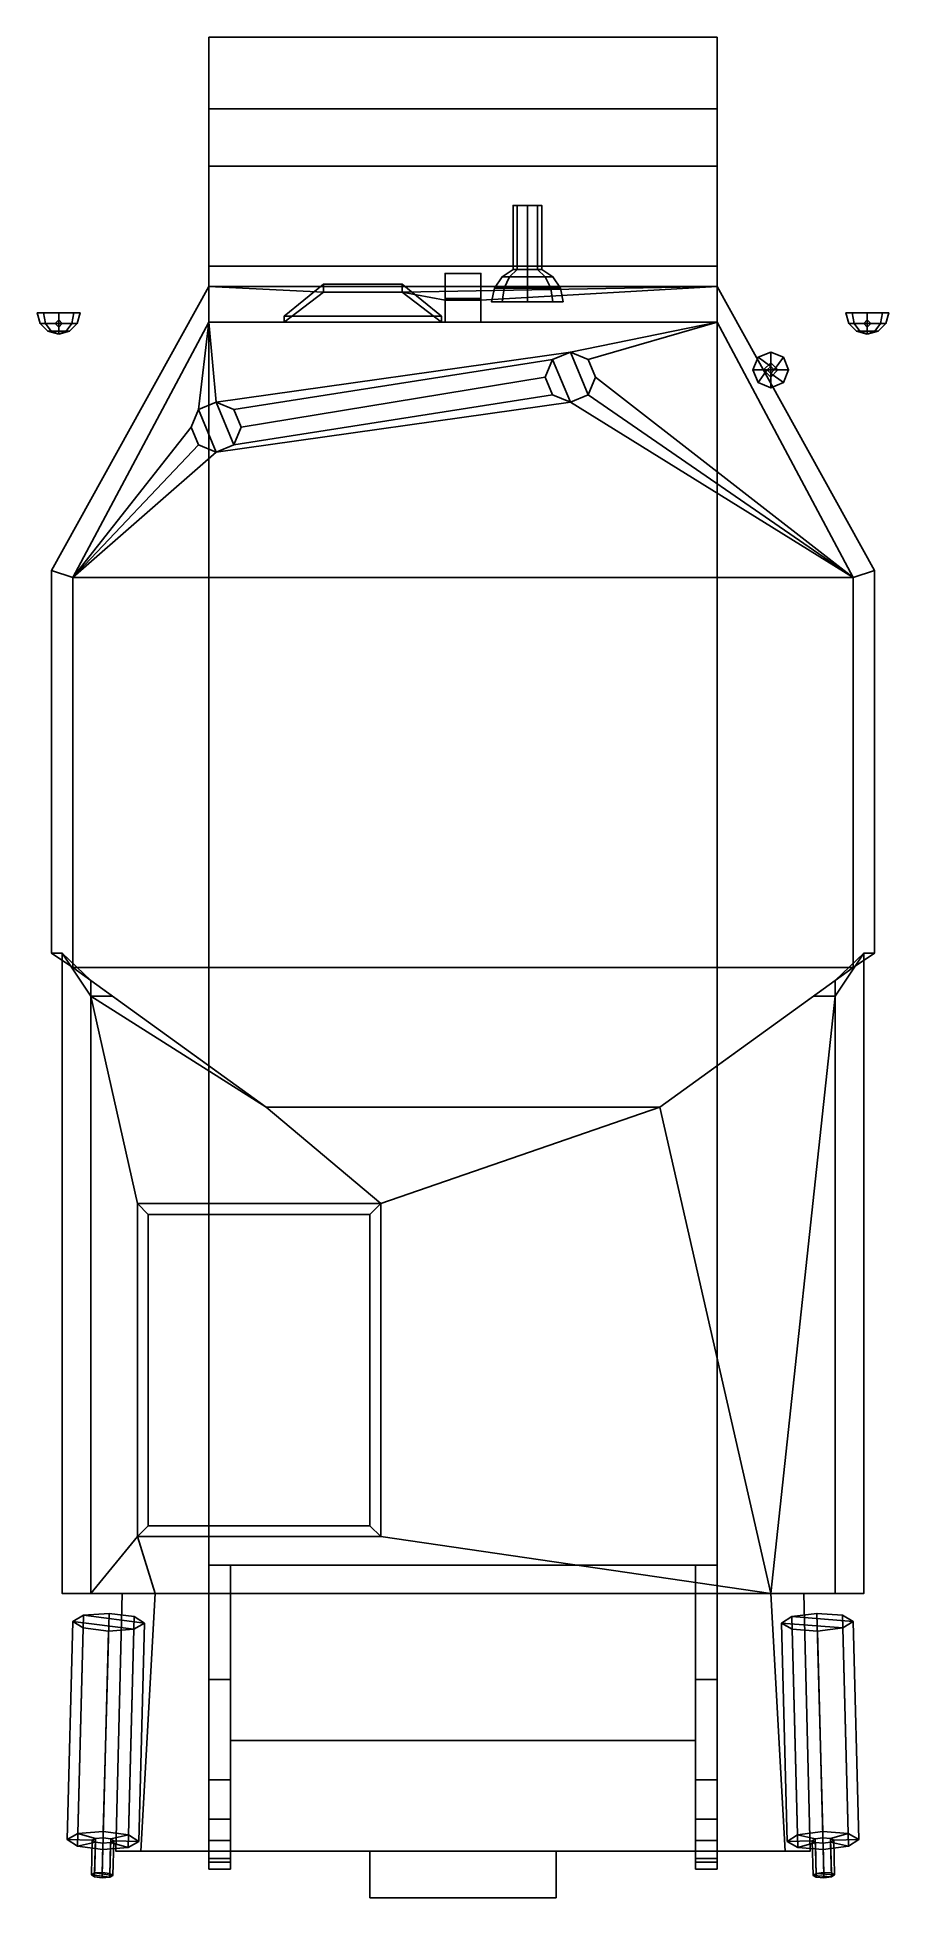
# Model space of a CAD drawing. Extents: x -1.19 to 1.19, y -3.41 to 1.79.
import ezdxf

# ---------------------------------------------------------------- set-up
doc = ezdxf.new("R2010")
doc.units = 0
doc.layers.get('0').update_dxf_attribs({"linetype": 'CONTINUOUS'})

msp = doc.modelspace()

# ---------------------------------------------------------------- linework, layer by layer
at = {"extrusion": (-1, 0, 0)}
for p, q in [((-0.71, -2.48, 0.33), (-0.71, -2.97, 0.33)), ((0.65, -2.48, 0.33), (0.65, -2.97, 0.33))]:
    msp.add_line(p, q, dxfattribs=at)
for points in [[(-0.71, 1.59, 0.47), (-0.71, 1.43, 0.33), (-0.71, 1.15, 1.03), (-0.71, 1.79, 0.87)], [(-0.71, 1.79, 0.87), (-0.71, 1.15, 1.03), (0.71, 1.15, 1.03), (0.71, 1.79, 0.87)], [(0.71, 1.59, 0.47), (-0.71, 1.59, 0.47), (-0.71, 1.79, 0.87), (0.71, 1.79, 0.87)], [(0.71, 1.79, 0.87), (0.71, 1.15, 1.03), (0.71, 1.43, 0.33), (0.71, 1.59, 0.47)], [(0.71, 1.43, 0.33), (-0.71, 1.43, 0.33), (-0.71, 1.59, 0.47), (0.71, 1.59, 0.47)], [(-0.71, -2.97, 0.33), (-0.71, -3.28, 0.66), (-0.71, 1.15, 1.03), (-0.71, 1.43, 0.33)], [(0.71, -2.48, 0.33), (-0.71, -2.48, 0.33), (-0.71, 1.43, 0.33), (0.71, 1.43, 0.33)], [(0.71, 1.43, 0.33), (0.71, 1.15, 1.03), (0.71, -3.28, 0.66), (0.71, -2.97, 0.33)], [(0.1517, 1.32, 1.2083), (0.14, 1.32, 1.18), (0.14, 1.1412, 1.18), (0.1517, 1.1412, 1.2083)], [(0.14, 1.32, 1.18), (0.1517, 1.32, 1.1517), (0.1517, 1.1412, 1.1517), (0.14, 1.1412, 1.18)], [(0.2083, 1.32, 1.1517), (0.14, 1.32, 1.18), (0.1517, 1.32, 1.2083), (0.22, 1.32, 1.18)], [(0.18, 1.32, 1.14), (0.1517, 1.32, 1.1517), (0.14, 1.32, 1.18), (0.2083, 1.32, 1.1517)], [(0.18, 1.32, 1.22), (0.1517, 1.32, 1.2083), (0.1517, 1.1412, 1.2083), (0.18, 1.1412, 1.22)], [(0.1517, 1.32, 1.1517), (0.18, 1.32, 1.14), (0.18, 1.1412, 1.14), (0.1517, 1.1412, 1.1517)], [(0.22, 1.32, 1.18), (0.1517, 1.32, 1.2083), (0.18, 1.32, 1.22), (0.2083, 1.32, 1.2083)], [(0.2083, 1.32, 1.2083), (0.18, 1.32, 1.22), (0.18, 1.1412, 1.22), (0.2083, 1.1412, 1.2083)], [(0.18, 1.32, 1.14), (0.2083, 1.32, 1.1517), (0.2083, 1.1412, 1.1517), (0.18, 1.1412, 1.14)], [(0.22, 1.32, 1.18), (0.2083, 1.32, 1.2083), (0.2083, 1.1412, 1.2083), (0.22, 1.1412, 1.18)], [(0.2083, 1.32, 1.1517), (0.22, 1.32, 1.18), (0.22, 1.1412, 1.18), (0.2083, 1.1412, 1.1517)], [(-0.71, -3.28, 0.66), (-0.71, -3.28, 0.91), (-0.71, -3.28, 0.91), (-0.71, 1.15, 1.03)], [(-0.71, 1.15, 1.03), (-0.71, 1.0933, 1.1859), (0.71, 1.0933, 1.1859), (0.71, 1.15, 1.03)], [(-0.71, -3.28, 0.91), (-0.71, -2.56, 1.03), (-0.71, 1.0933, 1.1859), (-0.71, 1.15, 1.03)], [(0.71, 1.15, 1.03), (0.71, -3.28, 0.91), (0.71, -3.28, 0.91), (0.71, -3.28, 0.66)], [(0.71, 1.15, 1.03), (0.71, 1.0933, 1.1859), (0.71, -2.56, 1.03), (0.71, -3.28, 0.91)], [(-1.15, 0.3, 1.152), (-1.09, 0.28, 1.46), (-0.71, 0.9936, 1.46), (-0.71, 1.0933, 1.1859)], [(-0.71, 1.0933, 1.1859), (-0.39, 1.0773, 1.23), (-0.17, 1.0773, 1.23), (0.71, 1.0933, 1.1859)], [(-0.5, 0.9936, 1.46), (-0.39, 1.0773, 1.23), (-0.71, 1.0933, 1.1859), (-0.71, 0.9936, 1.46)], [(-0.5, 1.01, 1.46), (-0.39, 1.1, 1.24), (-0.39, 1.0773, 1.23), (-0.5, 0.9936, 1.46)], [(-0.17, 1.1, 1.24), (-0.39, 1.1, 1.24), (-0.5, 1.01, 1.46), (-0.06, 1.01, 1.46)], [(-0.17, 1.0773, 1.23), (-0.39, 1.0773, 1.23), (-0.39, 1.1, 1.24), (-0.17, 1.1, 1.24)], [(-0.06, 0.9936, 1.46), (-0.17, 1.0773, 1.23), (-0.17, 1.1, 1.24), (-0.06, 1.01, 1.46)], [(0.71, 1.0933, 1.1859), (-0.17, 1.0773, 1.23), (-0.05, 1.0555, 1.29), (0.05, 1.0555, 1.29)], [(-0.05, 1.06, 1.46), (-0.05, 1.13, 1.34), (-0.05, 1.0555, 1.29), (-0.05, 0.9936, 1.46)], [(0.05, 1.13, 1.34), (-0.05, 1.13, 1.34), (-0.05, 1.06, 1.46), (0.05, 1.06, 1.46)], [(0.05, 1.0555, 1.29), (-0.05, 1.0555, 1.29), (-0.05, 1.13, 1.34), (0.05, 1.13, 1.34)], [(0.05, 0.9936, 1.46), (0.05, 1.0555, 1.29), (0.05, 1.13, 1.34), (0.05, 1.06, 1.46)], [(0.71, 0.9936, 1.46), (0.71, 1.0933, 1.1859), (0.05, 1.0555, 1.29), (0.05, 0.9936, 1.46)], [(0.0876, 1.0883, 1.18), (0.1093, 1.1207, 1.18), (0.13, 1.1207, 1.13), (0.1147, 1.0883, 1.1147)], [(0.1147, 1.0883, 1.2453), (0.13, 1.1207, 1.23), (0.1093, 1.1207, 1.18), (0.0876, 1.0883, 1.18)], [(0.1093, 1.1207, 1.18), (0.14, 1.1412, 1.18), (0.1517, 1.1412, 1.1517), (0.13, 1.1207, 1.13)], [(0.13, 1.1207, 1.23), (0.1517, 1.1412, 1.2083), (0.14, 1.1412, 1.18), (0.1093, 1.1207, 1.18)], [(0.1147, 1.0883, 1.1147), (0.13, 1.1207, 1.13), (0.18, 1.1207, 1.1093), (0.18, 1.0883, 1.0876)], [(0.18, 1.0883, 1.2724), (0.18, 1.1207, 1.2507), (0.13, 1.1207, 1.23), (0.1147, 1.0883, 1.2453)], [(0.13, 1.1207, 1.13), (0.1517, 1.1412, 1.1517), (0.18, 1.1412, 1.14), (0.18, 1.1207, 1.1093)], [(0.18, 1.1207, 1.2507), (0.18, 1.1412, 1.22), (0.1517, 1.1412, 1.2083), (0.13, 1.1207, 1.23)], [(0.18, 1.1207, 1.1093), (0.18, 1.1412, 1.14), (0.2083, 1.1412, 1.1517), (0.23, 1.1207, 1.13)], [(0.23, 1.1207, 1.23), (0.2083, 1.1412, 1.2083), (0.18, 1.1412, 1.22), (0.18, 1.1207, 1.2507)], [(0.18, 1.0883, 1.0876), (0.18, 1.1207, 1.1093), (0.23, 1.1207, 1.13), (0.2453, 1.0883, 1.1147)], [(0.2453, 1.0883, 1.2453), (0.23, 1.1207, 1.23), (0.18, 1.1207, 1.2507), (0.18, 1.0883, 1.2724)], [(0.23, 1.1207, 1.13), (0.2083, 1.1412, 1.1517), (0.22, 1.1412, 1.18), (0.2507, 1.1207, 1.18)], [(0.2507, 1.1207, 1.18), (0.22, 1.1412, 1.18), (0.2083, 1.1412, 1.2083), (0.23, 1.1207, 1.23)], [(0.2453, 1.0883, 1.1147), (0.23, 1.1207, 1.13), (0.2507, 1.1207, 1.18), (0.2724, 1.0883, 1.18)], [(0.2724, 1.0883, 1.18), (0.2507, 1.1207, 1.18), (0.23, 1.1207, 1.23), (0.2453, 1.0883, 1.2453)], [(0.71, 1.0933, 1.1859), (0.71, 0.9936, 1.46), (1.09, 0.28, 1.46), (1.15, 0.3, 1.152)], [(-0.05, 0.9936, 1.46), (-0.05, 1.0555, 1.29), (-0.17, 1.0773, 1.23), (-0.06, 0.9936, 1.46)], [(0.05, 1.06, 1.46), (-0.05, 1.06, 1.46), (-0.05, 0.9936, 1.46), (0.05, 0.9936, 1.46)], [(0.1093, 1.05, 1.2507), (0.1147, 1.0883, 1.2453), (0.0876, 1.0883, 1.18), (0.08, 1.05, 1.18)], [(0.18, 1.05, 1.28), (0.18, 1.0883, 1.2724), (0.1147, 1.0883, 1.2453), (0.1093, 1.05, 1.2507)], [(0.2507, 1.05, 1.2507), (0.2453, 1.0883, 1.2453), (0.18, 1.0883, 1.2724), (0.18, 1.05, 1.28)], [(0.28, 1.05, 1.18), (0.2724, 1.0883, 1.18), (0.2453, 1.0883, 1.2453), (0.2507, 1.05, 1.2507)], [(-1.1724, 1.02, 1.3476), (-1.19, 1.02, 1.39), (-1.0876, 1.02, 1.4324), (-1.07, 1.02, 1.39)], [(-1.182, 0.99, 1.39), (-1.19, 1.02, 1.39), (-1.1724, 1.02, 1.3476), (-1.1667, 0.99, 1.3533)], [(-1.19, 1.02, 1.39), (-1.1724, 1.02, 1.4324), (-1.13, 1.02, 1.45), (-1.0876, 1.02, 1.4324)], [(-1.1667, 0.99, 1.4267), (-1.1724, 1.02, 1.4324), (-1.19, 1.02, 1.39), (-1.182, 0.99, 1.39)], [(-1.16, 0.968, 1.39), (-1.182, 0.99, 1.39), (-1.1667, 0.99, 1.3533), (-1.1512, 0.968, 1.3688)], [(-1.1512, 0.968, 1.4112), (-1.1667, 0.99, 1.4267), (-1.182, 0.99, 1.39), (-1.16, 0.968, 1.39)], [(-1.13, 1.02, 1.33), (-1.1724, 1.02, 1.3476), (-1.07, 1.02, 1.39), (-1.0876, 1.02, 1.3476)], [(-1.1667, 0.99, 1.3533), (-1.1724, 1.02, 1.3476), (-1.13, 1.02, 1.33), (-1.13, 0.99, 1.338)], [(-1.13, 0.99, 1.442), (-1.13, 1.02, 1.45), (-1.1724, 1.02, 1.4324), (-1.1667, 0.99, 1.4267)], [(-1.1512, 0.968, 1.3688), (-1.1667, 0.99, 1.3533), (-1.13, 0.99, 1.338), (-1.13, 0.968, 1.36)], [(-1.13, 0.968, 1.42), (-1.13, 0.99, 1.442), (-1.1667, 0.99, 1.4267), (-1.1512, 0.968, 1.4112)], [(-1.13, 1, 1.18), (-1.14, 0.99, 1.18), (-1.14, 0.99, 1.3422), (-1.13, 1, 1.3354)], [(-1.14, 0.99, 1.18), (-1.13, 0.98, 1.18), (-1.13, 0.98, 1.348), (-1.14, 0.99, 1.3422)], [(-1.13, 0.99, 1.338), (-1.13, 1.02, 1.33), (-1.0876, 1.02, 1.3476), (-1.0933, 0.99, 1.3533)], [(-1.0933, 0.99, 1.4267), (-1.0876, 1.02, 1.4324), (-1.13, 1.02, 1.45), (-1.13, 0.99, 1.442)], [(-1.12, 0.99, 1.18), (-1.13, 1, 1.18), (-1.13, 1, 1.3354), (-1.12, 0.99, 1.3422)], [(-1.13, 0.98, 1.18), (-1.12, 0.99, 1.18), (-1.12, 0.99, 1.3422), (-1.13, 0.98, 1.348)], [(-1.13, 0.968, 1.36), (-1.13, 0.99, 1.338), (-1.0933, 0.99, 1.3533), (-1.1088, 0.968, 1.3688)], [(-1.1088, 0.968, 1.4112), (-1.0933, 0.99, 1.4267), (-1.13, 0.99, 1.442), (-1.13, 0.968, 1.42)], [(-1.1088, 0.968, 1.3688), (-1.0933, 0.99, 1.3533), (-1.078, 0.99, 1.39), (-1.1, 0.968, 1.39)], [(-1.1, 0.968, 1.39), (-1.078, 0.99, 1.39), (-1.0933, 0.99, 1.4267), (-1.1088, 0.968, 1.4112)], [(-1.0933, 0.99, 1.3533), (-1.0876, 1.02, 1.3476), (-1.07, 1.02, 1.39), (-1.078, 0.99, 1.39)], [(-1.078, 0.99, 1.39), (-1.07, 1.02, 1.39), (-1.0876, 1.02, 1.4324), (-1.0933, 0.99, 1.4267)], [(-0.71, 0.9936, 1.46), (-1.09, 0.28, 1.46), (-0.76, 0.7, 1.46), (-0.7395, 0.7495, 1.46)], [(-0.71, 0.9936, 1.46), (-0.71, 0.9936, 1.46), (-0.7395, 0.7495, 1.46), (-0.69, 0.77, 1.46)], [(0.71, 0.9936, 1.46), (-0.71, 0.9936, 1.46), (-0.69, 0.77, 1.46), (0.3, 0.91, 1.46)], [(-0.06, 1.01, 1.46), (-0.5, 1.01, 1.46), (-0.5, 0.9936, 1.46), (-0.06, 0.9936, 1.46)], [(0.71, 0.9936, 1.46), (0.71, 0.9936, 1.46), (0.3, 0.91, 1.46), (0.3495, 0.8895, 1.46)], [(1.09, 0.28, 1.46), (0.71, 0.9936, 1.46), (0.3495, 0.8895, 1.46), (0.37, 0.84, 1.46)], [(1.078, 0.99, 1.39), (1.07, 1.02, 1.39), (1.0876, 1.02, 1.3476), (1.0933, 0.99, 1.3533)], [(1.0933, 0.99, 1.4267), (1.0876, 1.02, 1.4324), (1.07, 1.02, 1.39), (1.078, 0.99, 1.39)], [(1.0876, 1.02, 1.3476), (1.07, 1.02, 1.39), (1.1724, 1.02, 1.4324), (1.19, 1.02, 1.39)], [(1.07, 1.02, 1.39), (1.0876, 1.02, 1.4324), (1.13, 1.02, 1.45), (1.1724, 1.02, 1.4324)], [(1.1, 0.968, 1.39), (1.078, 0.99, 1.39), (1.0933, 0.99, 1.3533), (1.1088, 0.968, 1.3688)], [(1.1088, 0.968, 1.4112), (1.0933, 0.99, 1.4267), (1.078, 0.99, 1.39), (1.1, 0.968, 1.39)], [(1.0933, 0.99, 1.3533), (1.0876, 1.02, 1.3476), (1.13, 1.02, 1.33), (1.13, 0.99, 1.338)], [(1.13, 0.99, 1.442), (1.13, 1.02, 1.45), (1.0876, 1.02, 1.4324), (1.0933, 0.99, 1.4267)], [(1.13, 1.02, 1.33), (1.0876, 1.02, 1.3476), (1.19, 1.02, 1.39), (1.1724, 1.02, 1.3476)], [(1.1088, 0.968, 1.3688), (1.0933, 0.99, 1.3533), (1.13, 0.99, 1.338), (1.13, 0.968, 1.36)], [(1.13, 0.968, 1.42), (1.13, 0.99, 1.442), (1.0933, 0.99, 1.4267), (1.1088, 0.968, 1.4112)], [(1.13, 1, 1.18), (1.12, 0.99, 1.18), (1.12, 0.99, 1.3422), (1.13, 1, 1.3354)], [(1.12, 0.99, 1.18), (1.13, 0.98, 1.18), (1.13, 0.98, 1.348), (1.12, 0.99, 1.3422)], [(1.13, 0.99, 1.338), (1.13, 1.02, 1.33), (1.1724, 1.02, 1.3476), (1.1667, 0.99, 1.3533)], [(1.1667, 0.99, 1.4267), (1.1724, 1.02, 1.4324), (1.13, 1.02, 1.45), (1.13, 0.99, 1.442)], [(1.14, 0.99, 1.18), (1.13, 1, 1.18), (1.13, 1, 1.3354), (1.14, 0.99, 1.3422)], [(1.13, 0.968, 1.36), (1.13, 0.99, 1.338), (1.1667, 0.99, 1.3533), (1.1512, 0.968, 1.3688)], [(1.1512, 0.968, 1.4112), (1.1667, 0.99, 1.4267), (1.13, 0.99, 1.442), (1.13, 0.968, 1.42)], [(1.13, 0.98, 1.18), (1.14, 0.99, 1.18), (1.14, 0.99, 1.3422), (1.13, 0.98, 1.348)], [(1.1512, 0.968, 1.3688), (1.1667, 0.99, 1.3533), (1.182, 0.99, 1.39), (1.16, 0.968, 1.39)], [(1.16, 0.968, 1.39), (1.182, 0.99, 1.39), (1.1667, 0.99, 1.4267), (1.1512, 0.968, 1.4112)], [(1.1667, 0.99, 1.3533), (1.1724, 1.02, 1.3476), (1.19, 1.02, 1.39), (1.182, 0.99, 1.39)], [(1.182, 0.99, 1.39), (1.19, 1.02, 1.39), (1.1724, 1.02, 1.4324), (1.1667, 0.99, 1.4267)], [(-1.13, 0.96, 1.39), (-1.16, 0.968, 1.39), (-1.1512, 0.968, 1.3688), (-1.13, 0.96, 1.39)], [(-1.13, 0.96, 1.39), (-1.1512, 0.968, 1.4112), (-1.16, 0.968, 1.39), (-1.13, 0.96, 1.39)], [(-1.13, 0.96, 1.39), (-1.1512, 0.968, 1.3688), (-1.13, 0.968, 1.36), (-1.13, 0.96, 1.39)], [(-1.13, 0.96, 1.39), (-1.13, 0.968, 1.42), (-1.1512, 0.968, 1.4112), (-1.13, 0.96, 1.39)], [(-1.13, 0.96, 1.39), (-1.1088, 0.968, 1.3688), (-1.1, 0.968, 1.39), (-1.13, 0.96, 1.39)], [(-1.13, 0.96, 1.39), (-1.13, 0.968, 1.36), (-1.1088, 0.968, 1.3688), (-1.13, 0.96, 1.39)], [(-1.13, 0.96, 1.39), (-1.1088, 0.968, 1.4112), (-1.13, 0.968, 1.42), (-1.13, 0.96, 1.39)], [(-1.13, 0.96, 1.39), (-1.1, 0.968, 1.39), (-1.1088, 0.968, 1.4112), (-1.13, 0.96, 1.39)], [(1.13, 0.96, 1.39), (1.1, 0.968, 1.39), (1.1088, 0.968, 1.3688), (1.13, 0.96, 1.39)], [(1.13, 0.96, 1.39), (1.1088, 0.968, 1.4112), (1.1, 0.968, 1.39), (1.13, 0.96, 1.39)], [(1.13, 0.96, 1.39), (1.1088, 0.968, 1.3688), (1.13, 0.968, 1.36), (1.13, 0.96, 1.39)], [(1.13, 0.96, 1.39), (1.13, 0.968, 1.42), (1.1088, 0.968, 1.4112), (1.13, 0.96, 1.39)], [(1.13, 0.96, 1.39), (1.13, 0.968, 1.36), (1.1512, 0.968, 1.3688), (1.13, 0.96, 1.39)], [(1.13, 0.96, 1.39), (1.1512, 0.968, 1.3688), (1.16, 0.968, 1.39), (1.13, 0.96, 1.39)], [(1.13, 0.96, 1.39), (1.16, 0.968, 1.39), (1.1512, 0.968, 1.4112), (1.13, 0.96, 1.39)], [(1.13, 0.96, 1.39), (1.1512, 0.968, 1.4112), (1.13, 0.968, 1.42), (1.13, 0.96, 1.39)], [(0.3, 0.91, 1.46), (-0.69, 0.77, 1.46), (-0.6405, 0.7495, 1.46), (0.2505, 0.8895, 1.46)], [(0.2505, 0.8895, 1.46), (-0.6405, 0.7495, 1.46), (-0.62, 0.7, 1.46), (0.23, 0.84, 1.46)], [(0.2505, 0.8895, 1.46), (0.23, 0.84, 1.46), (0.23, 0.84, 1.53), (0.2505, 0.8895, 1.53)], [(0.2505, 0.8895, 1.53), (0.23, 0.84, 1.53), (0.2505, 0.7905, 1.53), (0.3, 0.77, 1.53)], [(0.3, 0.91, 1.46), (0.2505, 0.8895, 1.46), (0.2505, 0.8895, 1.53), (0.3, 0.91, 1.53)], [(0.3, 0.91, 1.53), (0.2505, 0.8895, 1.53), (0.3, 0.77, 1.53), (0.3495, 0.7905, 1.53)], [(0.3495, 0.8895, 1.46), (0.3, 0.91, 1.46), (0.3, 0.91, 1.53), (0.3495, 0.8895, 1.53)], [(0.3495, 0.8895, 1.53), (0.3, 0.91, 1.53), (0.3495, 0.7905, 1.53), (0.37, 0.84, 1.53)], [(0.37, 0.84, 1.46), (0.3495, 0.8895, 1.46), (0.3495, 0.8895, 1.53), (0.37, 0.84, 1.53)], [(0.8246, 0.8954, 1.29), (0.81, 0.86, 1.29), (0.85, 0.86, 1.38), (0.86, 0.87, 1.38)], [(0.86, 0.91, 1.29), (0.8246, 0.8954, 1.29), (0.86, 0.87, 1.38)], [(0.8954, 0.8954, 1.29), (0.86, 0.91, 1.29), (0.86, 0.87, 1.38), (0.87, 0.86, 1.38)], [(0.91, 0.86, 1.29), (0.8954, 0.8954, 1.29), (0.87, 0.86, 1.38)], [(0.23, 0.84, 1.46), (-0.62, 0.7, 1.46), (-0.6405, 0.6505, 1.46), (0.2505, 0.7905, 1.46)], [(0.23, 0.84, 1.46), (0.2505, 0.7905, 1.46), (0.2505, 0.7905, 1.53), (0.23, 0.84, 1.53)], [(0.3495, 0.7905, 1.46), (0.37, 0.84, 1.46), (0.37, 0.84, 1.53), (0.3495, 0.7905, 1.53)], [(1.09, 0.28, 1.46), (1.09, 0.28, 1.46), (0.37, 0.84, 1.46), (0.3495, 0.7905, 1.46)], [(0.81, 0.86, 1.29), (0.8246, 0.8246, 1.29), (0.85, 0.86, 1.38)], [(0.8246, 0.8246, 1.29), (0.86, 0.81, 1.29), (0.86, 0.85, 1.38), (0.85, 0.86, 1.38)], [(0.86, 0.88, 1.17), (0.84, 0.86, 1.17), (0.84, 0.86, 1.29), (0.86, 0.88, 1.29)], [(0.84, 0.86, 1.17), (0.86, 0.84, 1.17), (0.86, 0.84, 1.29), (0.84, 0.86, 1.29)], [(0.86, 0.87, 1.38), (0.85, 0.86, 1.38), (0.86, 0.86, 2.38)], [(0.85, 0.86, 1.38), (0.86, 0.85, 1.38), (0.86, 0.86, 2.38)], [(0.88, 0.86, 1.17), (0.86, 0.88, 1.17), (0.86, 0.88, 1.29), (0.88, 0.86, 1.29)], [(0.87, 0.86, 1.38), (0.86, 0.87, 1.38), (0.86, 0.86, 2.38)], [(0.86, 0.84, 1.17), (0.88, 0.86, 1.17), (0.88, 0.86, 1.29), (0.86, 0.84, 1.29)], [(0.8954, 0.8246, 1.29), (0.91, 0.86, 1.29), (0.87, 0.86, 1.38), (0.86, 0.85, 1.38)], [(0.86, 0.85, 1.38), (0.87, 0.86, 1.38), (0.86, 0.86, 2.38)], [(0.86, 0.81, 1.29), (0.8954, 0.8246, 1.29), (0.86, 0.85, 1.38)], [(0.2505, 0.7905, 1.46), (-0.6405, 0.6505, 1.46), (-0.69, 0.63, 1.46), (0.3, 0.77, 1.46)], [(0.2505, 0.7905, 1.46), (0.3, 0.77, 1.46), (0.3, 0.77, 1.53), (0.2505, 0.7905, 1.53)], [(0.3, 0.77, 1.46), (0.3495, 0.7905, 1.46), (0.3495, 0.7905, 1.53), (0.3, 0.77, 1.53)], [(1.09, 0.28, 1.46), (1.09, 0.28, 1.46), (0.3495, 0.7905, 1.46), (0.3, 0.77, 1.46)], [(0.3, 0.77, 1.46), (-0.69, 0.63, 1.46), (-1.09, 0.28, 1.46), (1.09, 0.28, 1.46)], [(-0.7395, 0.7495, 1.46), (-0.76, 0.7, 1.46), (-0.76, 0.7, 1.53), (-0.7395, 0.7495, 1.53)], [(-0.7395, 0.7495, 1.53), (-0.76, 0.7, 1.53), (-0.7395, 0.6505, 1.53), (-0.69, 0.63, 1.53)], [(-0.69, 0.77, 1.46), (-0.7395, 0.7495, 1.46), (-0.7395, 0.7495, 1.53), (-0.69, 0.77, 1.53)], [(-0.69, 0.77, 1.53), (-0.7395, 0.7495, 1.53), (-0.69, 0.63, 1.53), (-0.6405, 0.6505, 1.53)], [(-0.6405, 0.7495, 1.46), (-0.69, 0.77, 1.46), (-0.69, 0.77, 1.53), (-0.6405, 0.7495, 1.53)], [(-0.6405, 0.7495, 1.53), (-0.69, 0.77, 1.53), (-0.6405, 0.6505, 1.53), (-0.62, 0.7, 1.53)], [(-0.62, 0.7, 1.46), (-0.6405, 0.7495, 1.46), (-0.6405, 0.7495, 1.53), (-0.62, 0.7, 1.53)], [(-1.09, 0.28, 1.46), (-1.09, 0.28, 1.46), (-0.7395, 0.6505, 1.46), (-0.76, 0.7, 1.46)], [(-0.76, 0.7, 1.46), (-0.7395, 0.6505, 1.46), (-0.7395, 0.6505, 1.53), (-0.76, 0.7, 1.53)], [(-0.6405, 0.6505, 1.46), (-0.62, 0.7, 1.46), (-0.62, 0.7, 1.53), (-0.6405, 0.6505, 1.53)], [(-1.09, 0.28, 1.46), (-0.69, 0.63, 1.46), (-0.69, 0.63, 1.46), (-0.7395, 0.6505, 1.46)], [(-0.7395, 0.6505, 1.46), (-0.69, 0.63, 1.46), (-0.69, 0.63, 1.53), (-0.7395, 0.6505, 1.53)], [(-0.69, 0.63, 1.46), (-0.6405, 0.6505, 1.46), (-0.6405, 0.6505, 1.53), (-0.69, 0.63, 1.53)], [(-1.15, -0.77, 1.1064), (-1.09, -0.81, 1.46), (-1.09, 0.28, 1.46), (-1.15, 0.3, 1.152)], [(1.09, 0.28, 1.46), (-1.09, 0.28, 1.46), (-1.09, -0.81, 1.46), (1.09, -0.81, 1.46)], [(1.15, 0.3, 1.152), (1.09, 0.28, 1.46), (1.09, -0.81, 1.46), (1.15, -0.77, 1.1064)], [(-1.12, -0.77, 1.1064), (-1.04, -0.8461, 1.46), (-1.09, -0.81, 1.46), (-1.15, -0.77, 1.1064)], [(-1.12, -2.56, 1.03), (-1.04, -2.56, 1.4), (-1.04, -0.89, 1.46), (-1.12, -0.77, 1.1064)], [(-1.12, -0.77, 1.1064), (-1.04, -0.89, 1.46), (-1.04, -0.8461, 1.46), (-1.12, -0.77, 1.1064)], [(1.12, -0.77, 1.1064), (1.04, -0.89, 1.46), (1.04, -2.56, 1.4), (1.12, -2.56, 1.03)], [(1.12, -0.77, 1.1064), (1.04, -0.8461, 1.46), (1.04, -0.89, 1.46), (1.12, -0.77, 1.1064)], [(1.15, -0.77, 1.1064), (1.09, -0.81, 1.46), (1.04, -0.8461, 1.46), (1.12, -0.77, 1.1064)], [(1.09, -0.81, 1.46), (-1.09, -0.81, 1.46), (-0.55, -1.2, 1.46), (0.55, -1.2, 1.46)], [(-1.04, -0.89, 1.46), (-0.9792, -0.89, 1.46), (-1.04, -0.8461, 1.46), (-1.04, -0.89, 1.46)], [(1.04, -0.89, 1.46), (1.04, -0.8461, 1.46), (0.9792, -0.89, 1.46), (1.04, -0.89, 1.46)], [(-0.91, -1.47, 1.4392), (-1.04, -0.89, 1.46), (-1.04, -2.56, 1.4), (-0.91, -2.4, 1.4057)], [(-0.55, -1.2, 1.4489), (-1.04, -0.89, 1.46), (-0.91, -1.47, 1.4392), (-0.23, -1.47, 1.4392)], [(-1.04, -0.89, 1.46), (-0.55, -1.2, 1.4489), (-0.9792, -0.89, 1.46), (-1.04, -0.89, 1.46)], [(-0.55, -1.2, 1.46), (-0.9792, -0.89, 1.46), (-0.9792, -0.89, 1.46), (-0.55, -1.2, 1.4489)], [(0.9792, -0.89, 1.46), (0.55, -1.2, 1.46), (0.55, -1.2, 1.4489), (0.9792, -0.89, 1.46)], [(0.86, -2.56, 1.4), (1.04, -0.89, 1.46), (0.9792, -0.89, 1.46), (0.55, -1.2, 1.4489)], [(1.04, -2.56, 1.4), (1.04, -0.89, 1.46), (1.04, -0.89, 1.46), (0.86, -2.56, 1.4)], [(0.55, -1.2, 1.46), (-0.55, -1.2, 1.46), (-0.55, -1.2, 1.4489), (0.55, -1.2, 1.4489)], [(0.55, -1.2, 1.4489), (-0.55, -1.2, 1.4489), (-0.23, -1.47, 1.4392)], [(0.86, -2.56, 1.4), (0.55, -1.2, 1.4489), (-0.23, -1.47, 1.4392), (-0.23, -2.4, 1.4057)], [(-0.23, -1.47, 1.4392), (-0.91, -1.47, 1.4392), (-0.88, -1.5, 1.54), (-0.26, -1.5, 1.54)], [(-0.88, -1.5, 1.54), (-0.91, -1.47, 1.4392), (-0.91, -2.4, 1.4057), (-0.88, -2.37, 1.51)], [(-0.26, -1.5, 1.54), (-0.88, -1.5, 1.54), (-0.88, -2.37, 1.51), (-0.26, -2.37, 1.51)], [(-0.23, -1.47, 1.4392), (-0.26, -1.5, 1.54), (-0.26, -2.37, 1.51), (-0.23, -2.4, 1.4057)], [(-0.26, -2.37, 1.51), (-0.88, -2.37, 1.51), (-0.91, -2.4, 1.4057), (-0.23, -2.4, 1.4057)], [(-0.91, -2.4, 1.4057), (-1.04, -2.56, 1.4), (-0.86, -2.56, 1.4), (-0.91, -2.4, 1.4057)], [(-0.23, -2.4, 1.4057), (-0.91, -2.4, 1.4057), (-0.86, -2.56, 1.4), (0.86, -2.56, 1.4)], [(-0.65, -2.8, 0.2), (-0.71, -2.8, 0.2), (-0.71, -2.48, 0.33), (-0.65, -2.48, 0.33)], [(-0.71, -2.8, 0.2), (-0.71, -3.08, 0.2), (-0.71, -2.97, 0.33), (-0.71, -2.48, 0.33)], [(-0.65, -3.08, 0.2), (-0.65, -2.8, 0.2), (-0.65, -2.48, 0.33), (-0.65, -2.97, 0.33)], [(-0.65, -2.97, 0.33), (-0.65, -2.48, 0.33), (0.65, -2.48, 0.33), (0.65, -2.97, 0.33)], [(0.71, -2.8, 0.2), (0.65, -2.8, 0.2), (0.65, -2.48, 0.33), (0.71, -2.48, 0.33)], [(0.65, -2.8, 0.2), (0.65, -3.08, 0.2), (0.65, -2.97, 0.33), (0.65, -2.48, 0.33)], [(0.71, -3.08, 0.2), (0.71, -2.8, 0.2), (0.71, -2.48, 0.33), (0.71, -2.97, 0.33)], [(-1.04, -2.56, 1.4), (-1.12, -2.56, 1.03), (-0.9525, -2.56, 1.03), (-0.86, -2.56, 1.4)], [(-0.86, -2.56, 1.4), (-0.9525, -2.56, 1.03), (-0.97, -3.28, 0.91), (-0.9, -3.28, 1.19)], [(0.86, -2.56, 1.4), (-0.86, -2.56, 1.4), (-0.9, -3.28, 1.19), (0.9, -3.28, 1.19)], [(0.9525, -2.56, 1.03), (0.86, -2.56, 1.4), (0.9, -3.28, 1.19), (0.97, -3.28, 0.91)], [(1.12, -2.56, 1.03), (1.04, -2.56, 1.4), (0.86, -2.56, 1.4), (0.9525, -2.56, 1.03)], [(-1.09, -2.6374, 1.35), (-1.0602, -2.6205, 1.2815), (-1.0762, -3.2302, 1.1238), (-1.1059, -3.2471, 1.1923)], [(-1.0611, -2.6558, 1.4185), (-1.09, -2.6374, 1.35), (-1.1059, -3.2471, 1.1923), (-1.0771, -3.2656, 1.2607)], [(-0.89, -2.6426, 1.35), (-1.0602, -2.6205, 1.2815), (-1.09, -2.6374, 1.35), (-0.9198, -2.6595, 1.4185)], [(-0.9198, -2.6595, 1.4185), (-1.09, -2.6374, 1.35), (-1.0611, -2.6558, 1.4185), (-0.9907, -2.665, 1.4468)], [(-1.0602, -2.6205, 1.2815), (-0.9893, -2.615, 1.2532), (-1.0053, -3.2247, 1.0954), (-1.0762, -3.2302, 1.1238)], [(-0.9189, -2.6242, 1.2815), (-0.9893, -2.615, 1.2532), (-1.0602, -2.6205, 1.2815), (-0.89, -2.6426, 1.35)], [(-0.9893, -2.615, 1.2532), (-0.9189, -2.6242, 1.2815), (-0.9348, -3.2339, 1.1238), (-1.0053, -3.2247, 1.0954)], [(-0.89, -2.6426, 1.35), (-0.9198, -2.6595, 1.4185), (-0.9357, -3.2693, 1.2607), (-0.906, -3.2523, 1.1923)], [(-0.9189, -2.6242, 1.2815), (-0.89, -2.6426, 1.35), (-0.906, -3.2523, 1.1923), (-0.9348, -3.2339, 1.1238)], [(0.89, -2.6426, 1.35), (0.9189, -2.6242, 1.2815), (0.9348, -3.2339, 1.1238), (0.906, -3.2523, 1.1923)], [(1.09, -2.6374, 1.35), (0.9189, -2.6242, 1.2815), (0.89, -2.6426, 1.35), (1.0611, -2.6558, 1.4185)], [(0.9198, -2.6595, 1.4185), (0.89, -2.6426, 1.35), (0.906, -3.2523, 1.1923), (0.9357, -3.2693, 1.2607)], [(1.0611, -2.6558, 1.4185), (0.89, -2.6426, 1.35), (0.9198, -2.6595, 1.4185), (0.9907, -2.665, 1.4468)], [(0.9189, -2.6242, 1.2815), (0.9893, -2.615, 1.2532), (1.0053, -3.2247, 1.0954), (0.9348, -3.2339, 1.1238)], [(1.0602, -2.6205, 1.2815), (0.9893, -2.615, 1.2532), (0.9189, -2.6242, 1.2815), (1.09, -2.6374, 1.35)], [(0.9893, -2.615, 1.2532), (1.0602, -2.6205, 1.2815), (1.0762, -3.2302, 1.1238), (1.0053, -3.2247, 1.0954)], [(1.0602, -2.6205, 1.2815), (1.09, -2.6374, 1.35), (1.1059, -3.2471, 1.1923), (1.0762, -3.2302, 1.1238)], [(1.09, -2.6374, 1.35), (1.0611, -2.6558, 1.4185), (1.0771, -3.2656, 1.2607), (1.1059, -3.2471, 1.1923)], [(-0.9907, -2.665, 1.4468), (-1.0611, -2.6558, 1.4185), (-1.0771, -3.2656, 1.2607), (-1.0066, -3.2748, 1.2891)], [(-0.9198, -2.6595, 1.4185), (-0.9907, -2.665, 1.4468), (-1.0066, -3.2748, 1.2891), (-0.9357, -3.2693, 1.2607)], [(0.9907, -2.665, 1.4468), (0.9198, -2.6595, 1.4185), (0.9357, -3.2693, 1.2607), (1.0066, -3.2748, 1.2891)], [(1.0611, -2.6558, 1.4185), (0.9907, -2.665, 1.4468), (1.0066, -3.2748, 1.2891), (1.0771, -3.2656, 1.2607)], [(-0.65, -3.08, 0.2), (-0.71, -3.08, 0.2), (-0.71, -2.8, 0.2), (-0.65, -2.8, 0.2)], [(0.71, -3.08, 0.2), (0.65, -3.08, 0.2), (0.65, -2.8, 0.2), (0.71, -2.8, 0.2)], [(-0.71, -3.25, 0.29), (-0.71, -2.97, 0.33), (-0.71, -2.97, 0.33), (-0.71, -3.19, 0.25)], [(-0.71, -3.19, 0.25), (-0.71, -2.97, 0.33), (-0.71, -2.97, 0.33), (-0.71, -3.08, 0.2)], [(-0.71, -3.3, 0.36), (-0.71, -2.97, 0.33), (-0.71, -2.97, 0.33), (-0.71, -3.25, 0.29)], [(-0.71, -3.33, 0.43), (-0.71, -2.97, 0.33), (-0.71, -2.97, 0.33), (-0.71, -3.3, 0.36)], [(-0.71, -3.33, 0.55), (-0.71, -2.97, 0.33), (-0.71, -2.97, 0.33), (-0.71, -3.33, 0.43)], [(-0.71, -3.31, 0.62), (-0.71, -2.97, 0.33), (-0.71, -2.97, 0.33), (-0.71, -3.33, 0.55)], [(-0.71, -3.28, 0.66), (-0.71, -2.97, 0.33), (-0.71, -2.97, 0.33), (-0.71, -3.31, 0.62)], [(0.65, -3.28, 0.66), (-0.65, -3.28, 0.66), (-0.65, -2.97, 0.33), (0.65, -2.97, 0.33)], [(-0.65, -2.97, 0.33), (-0.65, -3.19, 0.25), (-0.65, -3.08, 0.2), (-0.65, -2.97, 0.33)], [(-0.65, -2.97, 0.33), (-0.65, -3.25, 0.29), (-0.65, -3.19, 0.25), (-0.65, -2.97, 0.33)], [(-0.65, -2.97, 0.33), (-0.65, -3.3, 0.36), (-0.65, -3.25, 0.29), (-0.65, -2.97, 0.33)], [(-0.65, -2.97, 0.33), (-0.65, -3.33, 0.43), (-0.65, -3.3, 0.36), (-0.65, -2.97, 0.33)], [(-0.65, -2.97, 0.33), (-0.65, -3.33, 0.55), (-0.65, -3.33, 0.43), (-0.65, -2.97, 0.33)], [(-0.65, -2.97, 0.33), (-0.65, -3.31, 0.62), (-0.65, -3.33, 0.55), (-0.65, -2.97, 0.33)], [(-0.65, -2.97, 0.33), (-0.65, -3.28, 0.66), (-0.65, -3.31, 0.62), (-0.65, -2.97, 0.33)], [(0.65, -3.28, 0.66), (0.65, -2.97, 0.33), (0.65, -2.97, 0.33), (0.65, -3.31, 0.62)], [(0.65, -3.33, 0.43), (0.65, -2.97, 0.33), (0.65, -2.97, 0.33), (0.65, -3.3, 0.36)], [(0.65, -3.3, 0.36), (0.65, -2.97, 0.33), (0.65, -2.97, 0.33), (0.65, -3.25, 0.29)], [(0.65, -3.19, 0.25), (0.65, -2.97, 0.33), (0.65, -2.97, 0.33), (0.65, -3.08, 0.2)], [(0.65, -3.25, 0.29), (0.65, -2.97, 0.33), (0.65, -2.97, 0.33), (0.65, -3.19, 0.25)], [(0.65, -3.31, 0.62), (0.65, -2.97, 0.33), (0.65, -2.97, 0.33), (0.65, -3.33, 0.55)], [(0.65, -3.33, 0.55), (0.65, -2.97, 0.33), (0.65, -2.97, 0.33), (0.65, -3.33, 0.43)], [(0.71, -2.97, 0.33), (0.71, -3.28, 0.66), (0.71, -3.31, 0.62), (0.71, -2.97, 0.33)], [(0.71, -2.97, 0.33), (0.71, -3.31, 0.62), (0.71, -3.33, 0.55), (0.71, -2.97, 0.33)], [(0.71, -2.97, 0.33), (0.71, -3.33, 0.55), (0.71, -3.33, 0.43), (0.71, -2.97, 0.33)], [(0.71, -2.97, 0.33), (0.71, -3.33, 0.43), (0.71, -3.3, 0.36), (0.71, -2.97, 0.33)], [(0.71, -2.97, 0.33), (0.71, -3.3, 0.36), (0.71, -3.25, 0.29), (0.71, -2.97, 0.33)], [(0.71, -2.97, 0.33), (0.71, -3.25, 0.29), (0.71, -3.19, 0.25), (0.71, -2.97, 0.33)], [(0.71, -2.97, 0.33), (0.71, -3.19, 0.25), (0.71, -3.08, 0.2), (0.71, -2.97, 0.33)], [(-0.65, -3.19, 0.25), (-0.71, -3.19, 0.25), (-0.71, -3.08, 0.2), (-0.65, -3.08, 0.2)], [(0.71, -3.19, 0.25), (0.65, -3.19, 0.25), (0.65, -3.08, 0.2), (0.71, -3.08, 0.2)], [(-0.65, -3.25, 0.29), (-0.71, -3.25, 0.29), (-0.71, -3.19, 0.25), (-0.65, -3.19, 0.25)], [(0.71, -3.25, 0.29), (0.65, -3.25, 0.29), (0.65, -3.19, 0.25), (0.71, -3.19, 0.25)], [(-1.1059, -3.2471, 1.1923), (-1.0762, -3.2302, 1.1238), (-1.027, -3.2439, 1.1717), (-1.036, -3.2489, 1.1923)], [(-1.0771, -3.2656, 1.2607), (-1.1059, -3.2471, 1.1923), (-1.036, -3.2489, 1.1923), (-1.0273, -3.2545, 1.2128)], [(-1.0066, -3.2748, 1.2891), (-1.0771, -3.2656, 1.2607), (-1.0273, -3.2545, 1.2128), (-1.0062, -3.2572, 1.2213)], [(-1.0762, -3.2302, 1.1238), (-1.0053, -3.2247, 1.0954), (-1.0058, -3.2422, 1.1632), (-1.027, -3.2439, 1.1717)], [(-1.036, -3.2489, 1.1923), (-1.027, -3.2439, 1.1717), (-1.0296, -3.3406, 1.1467), (-1.0385, -3.3457, 1.1672)], [(-1.0273, -3.2545, 1.2128), (-1.036, -3.2489, 1.1923), (-1.0385, -3.3457, 1.1672), (-1.0298, -3.3513, 1.1878)], [(-1.0062, -3.2572, 1.2213), (-1.0273, -3.2545, 1.2128), (-1.0298, -3.3513, 1.1878), (-1.0087, -3.354, 1.1963)], [(-1.027, -3.2439, 1.1717), (-1.0058, -3.2422, 1.1632), (-1.0083, -3.339, 1.1382), (-1.0296, -3.3406, 1.1467)], [(-0.9849, -3.2556, 1.2128), (-1.0062, -3.2572, 1.2213), (-1.0087, -3.354, 1.1963), (-0.9874, -3.3524, 1.1878)], [(-1.0058, -3.2422, 1.1632), (-0.9846, -3.245, 1.1717), (-0.9872, -3.3418, 1.1467), (-1.0083, -3.339, 1.1382)], [(-0.9357, -3.2693, 1.2607), (-1.0066, -3.2748, 1.2891), (-1.0062, -3.2572, 1.2213), (-0.9849, -3.2556, 1.2128)], [(-1.0053, -3.2247, 1.0954), (-0.9348, -3.2339, 1.1238), (-0.9846, -3.245, 1.1717), (-1.0058, -3.2422, 1.1632)], [(-0.976, -3.2505, 1.1923), (-0.9849, -3.2556, 1.2128), (-0.9874, -3.3524, 1.1878), (-0.9785, -3.3473, 1.1672)], [(-0.9846, -3.245, 1.1717), (-0.976, -3.2505, 1.1923), (-0.9785, -3.3473, 1.1672), (-0.9872, -3.3418, 1.1467)], [(-0.906, -3.2523, 1.1923), (-0.9357, -3.2693, 1.2607), (-0.9849, -3.2556, 1.2128), (-0.976, -3.2505, 1.1923)], [(-0.9348, -3.2339, 1.1238), (-0.906, -3.2523, 1.1923), (-0.976, -3.2505, 1.1923), (-0.9846, -3.245, 1.1717)], [(-0.65, -3.3, 0.36), (-0.71, -3.3, 0.36), (-0.71, -3.25, 0.29), (-0.65, -3.25, 0.29)], [(0.71, -3.3, 0.36), (0.65, -3.3, 0.36), (0.65, -3.25, 0.29), (0.71, -3.25, 0.29)], [(0.906, -3.2523, 1.1923), (0.9348, -3.2339, 1.1238), (0.9846, -3.245, 1.1717), (0.976, -3.2505, 1.1923)], [(0.9357, -3.2693, 1.2607), (0.906, -3.2523, 1.1923), (0.976, -3.2505, 1.1923), (0.9849, -3.2556, 1.2128)], [(0.9348, -3.2339, 1.1238), (1.0053, -3.2247, 1.0954), (1.0058, -3.2422, 1.1632), (0.9846, -3.245, 1.1717)], [(1.0066, -3.2748, 1.2891), (0.9357, -3.2693, 1.2607), (0.9849, -3.2556, 1.2128), (1.0062, -3.2572, 1.2213)], [(0.976, -3.2505, 1.1923), (0.9846, -3.245, 1.1717), (0.9872, -3.3418, 1.1467), (0.9785, -3.3473, 1.1672)], [(0.9849, -3.2556, 1.2128), (0.976, -3.2505, 1.1923), (0.9785, -3.3473, 1.1672), (0.9874, -3.3524, 1.1878)], [(0.9846, -3.245, 1.1717), (1.0058, -3.2422, 1.1632), (1.0083, -3.339, 1.1382), (0.9872, -3.3418, 1.1467)], [(1.0062, -3.2572, 1.2213), (0.9849, -3.2556, 1.2128), (0.9874, -3.3524, 1.1878), (1.0087, -3.354, 1.1963)], [(1.0053, -3.2247, 1.0954), (1.0762, -3.2302, 1.1238), (1.027, -3.2439, 1.1717), (1.0058, -3.2422, 1.1632)], [(1.0058, -3.2422, 1.1632), (1.027, -3.2439, 1.1717), (1.0296, -3.3406, 1.1467), (1.0083, -3.339, 1.1382)], [(1.0771, -3.2656, 1.2607), (1.0066, -3.2748, 1.2891), (1.0062, -3.2572, 1.2213), (1.0273, -3.2545, 1.2128)], [(1.0273, -3.2545, 1.2128), (1.0062, -3.2572, 1.2213), (1.0087, -3.354, 1.1963), (1.0298, -3.3513, 1.1878)], [(1.0762, -3.2302, 1.1238), (1.1059, -3.2471, 1.1923), (1.036, -3.2489, 1.1923), (1.027, -3.2439, 1.1717)], [(1.027, -3.2439, 1.1717), (1.036, -3.2489, 1.1923), (1.0385, -3.3457, 1.1672), (1.0296, -3.3406, 1.1467)], [(1.1059, -3.2471, 1.1923), (1.0771, -3.2656, 1.2607), (1.0273, -3.2545, 1.2128), (1.036, -3.2489, 1.1923)], [(1.036, -3.2489, 1.1923), (1.0273, -3.2545, 1.2128), (1.0298, -3.3513, 1.1878), (1.0385, -3.3457, 1.1672)], [(-0.26, -3.28, 1), (-0.9, -3.28, 1.19), (-0.97, -3.28, 0.91), (-0.71, -3.28, 0.91)], [(0.9, -3.28, 1.19), (-0.9, -3.28, 1.19), (-0.26, -3.28, 1), (0.26, -3.28, 1)], [(0.26, -3.28, 0.82), (-0.26, -3.28, 0.82), (-0.71, -3.28, 0.66), (0.71, -3.28, 0.66)], [(-0.65, -3.28, 0.66), (-0.71, -3.28, 0.66), (-0.71, -3.31, 0.62), (-0.65, -3.31, 0.62)], [(-0.71, -3.28, 0.91), (-0.71, -3.28, 0.66), (-0.26, -3.28, 0.82), (-0.26, -3.28, 1)], [(-0.65, -3.33, 0.43), (-0.71, -3.33, 0.43), (-0.71, -3.3, 0.36), (-0.65, -3.3, 0.36)], [(-0.65, -3.31, 0.62), (-0.71, -3.31, 0.62), (-0.71, -3.33, 0.55), (-0.65, -3.33, 0.55)], [(-0.26, -3.28, 1), (-0.26, -3.28, 0.82), (-0.26, -3.41, 0.82), (-0.26, -3.41, 1)], [(0.26, -3.41, 0.82), (-0.26, -3.41, 0.82), (-0.26, -3.28, 0.82), (0.26, -3.28, 0.82)], [(0.26, -3.28, 1), (-0.26, -3.28, 1), (-0.26, -3.41, 1), (0.26, -3.41, 1)], [(0.26, -3.41, 1), (0.26, -3.41, 0.82), (0.26, -3.28, 0.82), (0.26, -3.28, 1)], [(0.26, -3.28, 1), (0.26, -3.28, 0.82), (0.71, -3.28, 0.66), (0.71, -3.28, 0.91)], [(0.9, -3.28, 1.19), (0.26, -3.28, 1), (0.71, -3.28, 0.91), (0.97, -3.28, 0.91)], [(0.71, -3.28, 0.66), (0.65, -3.28, 0.66), (0.65, -3.31, 0.62), (0.71, -3.31, 0.62)], [(0.71, -3.33, 0.43), (0.65, -3.33, 0.43), (0.65, -3.3, 0.36), (0.71, -3.3, 0.36)], [(0.71, -3.31, 0.62), (0.65, -3.31, 0.62), (0.65, -3.33, 0.55), (0.71, -3.33, 0.55)], [(-0.9874, -3.3524, 1.1878), (-1.0385, -3.3457, 1.1672), (-1.0296, -3.3406, 1.1467), (-0.9785, -3.3473, 1.1672)], [(-1.0087, -3.354, 1.1963), (-1.0298, -3.3513, 1.1878), (-1.0385, -3.3457, 1.1672), (-0.9874, -3.3524, 1.1878)], [(-0.9785, -3.3473, 1.1672), (-1.0296, -3.3406, 1.1467), (-1.0083, -3.339, 1.1382), (-0.9872, -3.3418, 1.1467)], [(-0.65, -3.33, 0.55), (-0.71, -3.33, 0.55), (-0.71, -3.33, 0.43), (-0.65, -3.33, 0.43)], [(0.71, -3.33, 0.55), (0.65, -3.33, 0.55), (0.65, -3.33, 0.43), (0.71, -3.33, 0.43)], [(1.0298, -3.3513, 1.1878), (0.9785, -3.3473, 1.1672), (0.9872, -3.3418, 1.1467), (1.0385, -3.3457, 1.1672)], [(1.0087, -3.354, 1.1963), (0.9874, -3.3524, 1.1878), (0.9785, -3.3473, 1.1672), (1.0298, -3.3513, 1.1878)], [(1.0385, -3.3457, 1.1672), (0.9872, -3.3418, 1.1467), (1.0083, -3.339, 1.1382), (1.0296, -3.3406, 1.1467)], [(-0.26, -3.41, 1), (-0.26, -3.41, 0.82), (0.26, -3.41, 0.82), (0.26, -3.41, 1)]]:
    msp.add_3dface(points)

doc.saveas('drawing.dxf')
